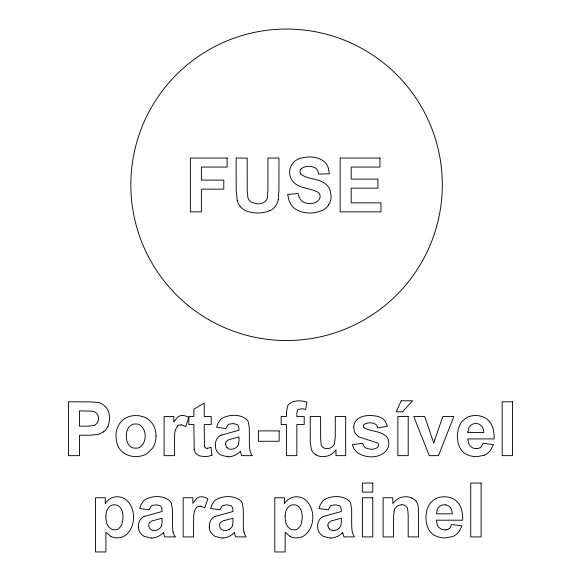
<?xml version="1.0" encoding="UTF-8"?>
<svg xmlns="http://www.w3.org/2000/svg" width="581" height="581" viewBox="0 0 581 581"><rect width="100%" height="100%" fill="white"/><g stroke="black" fill="none" stroke-linecap="round" stroke-linejoin="round"><path stroke-width="0.87" d="M225.631 443.949L225.66 443.412A4.14 4.14 0 0 1 226.387 441.487L228.929 439.635L236.91 437.551A40.372 40.372 0 0 0 238.21 437.181L239.002 436.919L239.002 438.982A55.732 55.732 0 0 1 238.98 440.696L238.617 444.029M327.953 525.209L327.982 524.672A4.14 4.14 0 0 1 328.708 522.747L331.25 520.896L339.231 518.804A40.372 40.372 0 0 0 340.531 518.434L341.33 518.179L341.33 520.242A55.732 55.732 0 0 1 341.301 521.949L340.938 525.282A6.623 6.623 0 0 1 338.563 528.695M278.19 199.559L278.931 189.798L278.967 158.039L267.928 158.039L267.921 189.602L267.463 197.264A7.589 7.589 0 0 1 265.241 201.462L262.656 203.11L258.966 203.822A19.812 19.812 0 0 1 257.318 203.844L251.871 202.522A8.018 8.018 0 0 1 250.847 201.832A8.802 8.802 0 0 1 247.905 197.693L247.223 190.612L247.194 158.039L236.162 158.039L236.198 190.038L237.222 200.489M161.707 525.282L162.07 521.949A55.732 55.732 0 0 0 162.092 520.242L162.092 518.179L161.3 518.434A40.372 40.372 0 0 1 160 518.804L152.019 520.896L149.477 522.747A4.14 4.14 0 0 0 148.751 524.672L148.721 525.209A5.294 5.294 0 0 0 150.072 528.775A6.05 6.05 0 0 0 150.472 529.16A5.2 5.2 0 0 0 153.079 530.453L153.929 530.54A7.981 7.981 0 0 0 158.105 529.502L159.339 528.71A6.623 6.623 0 0 0 161.743 525.297M232.596 525.282L232.959 521.949A55.732 55.732 0 0 0 232.981 520.242L232.988 518.179L232.189 518.434A40.372 40.372 0 0 1 230.889 518.804L222.908 520.896L220.366 522.747A4.14 4.14 0 0 0 219.64 524.672L219.611 525.209A5.294 5.294 0 0 0 220.962 528.775A6.05 6.05 0 0 0 221.361 529.16A5.2 5.2 0 0 0 223.968 530.453L224.818 530.54A7.981 7.981 0 0 0 228.994 529.502M394.267 510.183L393.519 516.858L393.49 536.902L383.126 536.902L383.126 497.779L392.821 497.779L392.821 503.487L395.516 500.546L398.544 498.454A14.3 14.3 0 0 1 401.892 497.198L404.623 496.799A15.462 15.462 0 0 1 411.776 497.975M334.54 443.564L335.259 436.825L335.31 416.526L345.673 416.526L345.673 455.649L335.978 455.649L335.978 449.832A15.564 15.564 0 0 1 323.116 456.63A14.467 14.467 0 0 1 316.079 454.967M328.577 204.94L328.882 204.439A15.977 15.977 0 0 0 331.155 196.305L329.935 189.595A12.826 12.826 0 0 0 329.006 187.765A15.229 15.229 0 0 0 323.109 182.332C316.209 178.236 306.942 179.26 300.784 173.98M300.987 168.998C304.858 165.665 311.155 165.585 315.519 167.974A6.057 6.057 0 0 1 316.354 168.679L317.858 170.945L318.758 174.089L329.456 173.755L327.996 166.914A15.266 15.266 0 0 0 325.331 162.782C318.846 156.093 308.141 155.962 299.716 158.482A18.694 18.694 0 0 0 298.075 159.165L296.099 160.276A13.922 13.922 0 0 0 291.96 164.423A14.409 14.409 0 0 0 289.643 171.671A16.028 16.028 0 0 0 289.737 173.77L289.97 175.288A13.741 13.741 0 0 0 291.568 179.478C297.225 189.304 310.254 187.191 318.693 192.769A4.372 4.372 0 0 1 318.991 193.088A4.909 4.909 0 0 1 320.08 196.037A6.231 6.231 0 0 1 320.08 196.625A5.846 5.846 0 0 1 319.434 198.992C316.282 204.323 308.511 204.461 303.42 202.152A9.165 9.165 0 0 1 302.222 201.382A8.7 8.7 0 0 1 301.161 200.438L299.222 197.489L298.024 193.488L287.66 194.49L289.062 200.634L291.706 205.565A16.776 16.776 0 0 0 294.146 208.187C302.374 214.367 314.539 214.28 323.559 209.814A15.062 15.062 0 0 0 328.585 204.948M177.546 426.084C173.45 430.797 174.975 437.827 174.467 443.543L174.467 455.649L164.103 455.649L164.103 416.526L173.799 416.526L173.799 422.046L177.568 417.194A6.609 6.609 0 0 1 178.287 416.664A7.48 7.48 0 0 1 182.325 415.524A12.31 12.31 0 0 1 188.832 417.514L185.666 426.563L181.86 424.943A5.716 5.716 0 0 0 181.047 424.885M196.61 507.336C192.507 512.05 194.032 519.087 193.524 524.803L193.524 536.902L183.16 536.902L183.16 497.779L192.856 497.779L192.856 503.299L196.625 498.447A6.609 6.609 0 0 1 197.344 497.924A7.48 7.48 0 0 1 201.382 496.777A12.31 12.31 0 0 1 207.889 498.774L204.73 507.823L200.924 506.196A5.716 5.716 0 0 0 200.111 506.138M338.57 528.71L337.343 529.516A7.981 7.981 0 0 1 333.16 530.569L332.31 530.453A5.2 5.2 0 0 1 329.696 529.16A6.05 6.05 0 0 1 329.318 528.768M229.001 529.516L230.229 528.71A6.623 6.623 0 0 0 232.632 525.297M269.954 210.591C262.38 213.852 253.171 213.743 245.574 210.634A16.341 16.341 0 0 1 240.222 206.495M221.143 435.191L239.002 430.23L238.806 427.144L237.782 425.009A3.028 3.028 0 0 0 237.23 424.537L233.301 423.564L229.125 424.174A4.423 4.423 0 0 0 227.963 424.958L225.965 428.56L216.597 427.224L218.078 423.186L220.192 420.012A12.128 12.128 0 0 1 221.949 418.385C229.306 414.289 240.469 413.839 246.976 419.845A8.04 8.04 0 0 1 248.014 421.334A6.369 6.369 0 0 1 248.334 422.038L249.322 428.241L249.372 442.751A73.736 73.736 0 0 0 249.423 445.721L249.801 449.723A13.094 13.094 0 0 0 250.012 450.689A20.996 20.996 0 0 0 252.081 455.627M144.233 516.444L162.092 511.491L161.903 508.397L160.879 506.269A3.028 3.028 0 0 0 160.32 505.797L156.391 504.824L152.215 505.426A4.423 4.423 0 0 0 151.053 506.218L149.056 509.82L139.694 508.477L141.168 504.439L143.282 501.272A12.128 12.128 0 0 1 145.039 499.645C152.396 495.542 163.559 495.099 170.066 501.098A8.04 8.04 0 0 1 171.104 502.594A6.369 6.369 0 0 1 171.424 503.291L172.412 509.501L172.463 524.011A73.736 73.736 0 0 0 172.513 526.974L172.891 530.983A13.094 13.094 0 0 0 173.102 531.949M215.123 516.444L232.988 511.491L232.792 508.397L231.768 506.269A3.028 3.028 0 0 0 231.216 505.797L227.287 504.824L223.104 505.426A4.423 4.423 0 0 0 221.949 506.218L219.945 509.82L210.583 508.477L212.058 504.439L214.171 501.272A12.128 12.128 0 0 1 215.929 499.645C223.286 495.542 234.448 495.099 240.955 501.098A8.04 8.04 0 0 1 241.994 502.594A6.369 6.369 0 0 1 242.313 503.291L243.301 509.501L243.352 524.011A73.736 73.736 0 0 0 243.403 526.974L243.78 530.983A13.094 13.094 0 0 0 243.991 531.949M323.464 516.444L341.33 511.491L341.134 508.397L340.11 506.269A3.028 3.028 0 0 0 339.558 505.797L335.629 504.824L331.446 505.426A4.423 4.423 0 0 0 330.291 506.218L328.287 509.82L318.925 508.477L320.4 504.439L322.513 501.272A12.128 12.128 0 0 1 324.271 499.645C331.628 495.542 342.79 495.099 349.297 501.098A8.04 8.04 0 0 1 350.336 502.594A6.369 6.369 0 0 1 350.655 503.291L351.643 509.501L351.694 524.011A73.736 73.736 0 0 0 351.745 526.974L352.122 530.983A13.094 13.094 0 0 0 352.333 531.949A20.996 20.996 0 0 0 354.403 536.88L344.003 536.902A19.645 19.645 0 0 1 343.734 536.169L342.725 532.908A5.672 5.672 0 0 0 342.645 532.668M484.271 455.192L477.197 456.637A28.556 28.556 0 0 1 473.922 456.543L469.463 455.707L465.679 454.03A15.113 15.113 0 0 1 462.556 451.51L461.241 449.941A18.599 18.599 0 0 1 459.542 447.079L458.104 443.005L457.378 437.391A34.853 34.853 0 0 1 457.436 434L458.336 428.633L460.239 424.094A17.198 17.198 0 0 1 462.476 421.058L465.207 418.632A16.188 16.188 0 0 1 469.927 416.294C474.575 414.979 479.739 415.306 484.133 417.34A16.007 16.007 0 0 1 487.248 419.322C493.066 423.941 494.293 431.937 494.14 438.924L467.727 438.924L468.983 444.276A8.207 8.207 0 0 0 470.283 446.07L471.242 446.942A7.851 7.851 0 0 0 474.212 448.379L475.483 448.583A9.899 9.899 0 0 0 476.689 448.619M93.962 425.372L88.995 426.134L79.503 426.222L79.503 410.84L92.502 411.21A7.618 7.618 0 0 1 96.867 413.592A6.667 6.667 0 0 1 98.385 416.744L98.538 417.768A9.608 9.608 0 0 1 98.559 418.494A7.371 7.371 0 0 1 93.999 425.466M207.206 448.285L209.545 447.82A25.419 25.419 0 0 0 211.085 447.297L211.92 455.148M252.045 455.649L241.681 455.649A19.645 19.645 0 0 1 241.413 454.908L240.403 451.655A5.672 5.672 0 0 0 240.323 451.408A17.408 17.408 0 0 1 228.239 456.862M175.135 536.902L164.772 536.902A19.645 19.645 0 0 1 164.503 536.169L163.493 532.908A5.672 5.672 0 0 0 163.414 532.668M445.634 504.882L444.85 504.809A9.369 9.369 0 0 0 443.601 504.838L442.395 505.042A7.255 7.255 0 0 0 439.599 506.407L439.294 506.661A8.236 8.236 0 0 0 438.43 507.54A7.684 7.684 0 0 0 437.333 509.297L436.476 513.829L452.345 513.829L451.953 510.808L450.965 508.39A7.074 7.074 0 0 0 449.963 507.104L449.077 506.32A7.335 7.335 0 0 0 445.634 504.882M316.108 454.908L315.73 454.691A10.364 10.364 0 0 1 311.423 449.643L310.254 442.7L310.232 416.526L320.596 416.526L320.632 438.212L321.162 444.596A5.621 5.621 0 0 0 323.392 447.69A5.984 5.984 0 0 0 326.173 448.561L326.442 448.605A8.265 8.265 0 0 0 331.722 447.203A7.655 7.655 0 0 0 334.591 443.579M289.963 536.278L285.148 532.24L285.148 551.95L274.784 551.95L274.784 497.779L284.479 497.779L284.479 503.487M110.731 536.278L105.916 532.24L105.916 551.95L95.553 551.95L95.553 497.779L105.248 497.779L105.248 503.487A14.99 14.99 0 0 1 110.267 498.68M204.425 446.419L204.229 424.551L211.252 424.551L211.252 416.526L204.229 416.526L204.229 403.149L193.865 409.169L193.865 416.526L188.847 416.526L188.847 424.551L193.865 424.551L194.192 449.164M215.275 445.7L215.754 448.597A10.509 10.509 0 0 0 217.555 452.083L218.732 453.369A10.974 10.974 0 0 0 221.15 455.097L226.764 456.601A20.219 20.219 0 0 0 228.231 456.651M209.254 526.96L209.734 529.85A10.509 10.509 0 0 0 211.535 533.336L212.719 534.629A10.974 10.974 0 0 0 215.137 536.357L220.744 537.853A20.219 20.219 0 0 0 222.211 537.904M138.365 526.96L138.844 529.85A10.509 10.509 0 0 0 140.646 533.336L141.822 534.629A10.974 10.974 0 0 0 144.248 536.357L149.854 537.853A20.219 20.219 0 0 0 151.321 537.904M300.98 168.998A3.776 3.776 0 0 0 300.086 170.887L300.057 171.134A4.677 4.677 0 0 0 300.036 171.867A3.965 3.965 0 0 0 300.776 173.98M278.321 199.581A15.622 15.622 0 0 1 270.034 210.75M240.294 206.437A15.099 15.099 0 0 1 237.171 200.503M107.812 426.643A13.16 13.16 0 0 0 108.415 425.321L109.569 419.54A26.051 26.051 0 0 0 109.584 417.536L109.155 413.854L107.841 410.041A13.537 13.537 0 0 0 106.483 407.869L104.391 405.618A13.777 13.777 0 0 0 98.755 402.611L90.375 401.863L68.464 401.812L68.464 455.649L79.503 455.649L79.503 435.249L90.759 435.176L97.695 434.479A15.745 15.745 0 0 0 103.258 431.908M107.775 426.621A14.946 14.946 0 0 1 103.316 431.981M177.517 426.047A5.432 5.432 0 0 1 181.047 424.9M207.199 448.227A2.658 2.658 0 0 1 204.316 446.462M211.942 455.206A20.843 20.843 0 0 1 203.851 456.593L198.876 455.7L195.499 453.049A10.291 10.291 0 0 1 194.265 449.157M215.333 445.692A11.039 11.039 0 0 1 221.034 434.987M227.033 447.566A5.2 5.2 0 0 1 225.689 444.066M226.989 447.508A6.05 6.05 0 0 0 227.374 447.9A5.2 5.2 0 0 0 229.989 449.2L230.839 449.287A7.981 7.981 0 0 0 235.014 448.249L236.249 447.457A6.623 6.623 0 0 0 238.653 444.037M484.278 455.206A15.426 15.426 0 0 0 490.495 450.34L493.472 444.61L483.109 443.274L481.344 446.629A5.505 5.505 0 0 1 480.552 447.355A6.798 6.798 0 0 1 476.689 448.583M110.237 498.636A13.581 13.581 0 0 1 117.26 496.784A15.999 15.999 0 0 1 118.909 496.857L120.492 497.111A13.828 13.828 0 0 1 124.174 498.476C136.818 506.153 136.651 528.485 124.102 536.176A13.784 13.784 0 0 1 120.412 537.563L117.18 537.904A12.935 12.935 0 0 1 110.702 536.321M175.171 536.88A20.996 20.996 0 0 1 173.065 531.956M163.377 532.632A17.408 17.408 0 0 1 151.329 538.115M138.431 526.952A11.039 11.039 0 0 1 144.124 516.24M196.581 507.3A5.432 5.432 0 0 1 200.111 506.16M243.955 531.956A20.996 20.996 0 0 0 246.061 536.88L235.661 536.902A19.645 19.645 0 0 1 235.392 536.169L234.383 532.908A5.672 5.672 0 0 0 234.303 532.668M234.266 532.632A17.408 17.408 0 0 1 222.218 538.115M209.32 526.952A11.039 11.039 0 0 1 215.014 516.24M284.458 503.466A14.99 14.99 0 0 1 289.498 498.68A13.581 13.581 0 0 1 296.492 496.784A15.999 15.999 0 0 1 298.14 496.857L299.723 497.111A13.828 13.828 0 0 1 303.405 498.476C316.049 506.153 315.882 528.485 303.333 536.176A13.784 13.784 0 0 1 299.643 537.563L296.412 537.904A12.935 12.935 0 0 1 289.934 536.321M342.608 532.632A17.408 17.408 0 0 1 330.56 538.115M330.553 537.904A20.219 20.219 0 0 1 329.086 537.853L323.479 536.357A10.974 10.974 0 0 1 321.053 534.629L319.877 533.336A10.509 10.509 0 0 1 318.068 529.85L317.596 526.96A11.039 11.039 0 0 1 323.356 516.24M329.304 528.775A5.294 5.294 0 0 1 327.938 525.209M407.47 508.498A5.294 5.294 0 0 1 407.702 509.261L408.182 514.708L408.203 536.902L418.574 536.902L418.574 512.522A56.146 56.146 0 0 0 418.494 509.406L418.073 505.848A11.678 11.678 0 0 0 416.018 501.163M401.899 504.736A5.992 5.992 0 0 1 407.593 508.448M394.165 510.147A7.945 7.945 0 0 1 401.899 504.853M411.74 498.077A10.974 10.974 0 0 1 416.076 501.105M445.249 529.872A9.899 9.899 0 0 1 444.051 529.843L442.78 529.632A7.851 7.851 0 0 1 439.81 528.194L438.851 527.33A8.207 8.207 0 0 1 437.551 525.536L436.295 520.184L462.708 520.184C462.861 513.19 461.634 505.201 455.816 500.575A16.007 16.007 0 0 0 452.701 498.6C448.307 496.566 443.143 496.239 438.495 497.554A16.188 16.188 0 0 0 433.775 499.892L431.044 502.311A17.198 17.198 0 0 0 428.807 505.347L426.904 509.886L426.004 515.26A34.853 34.853 0 0 0 425.946 518.651L426.476 523.387L428.11 528.332A18.599 18.599 0 0 0 429.809 531.201L431.124 532.77A15.113 15.113 0 0 0 434.247 535.283L438.03 536.96L442.482 537.803A28.556 28.556 0 0 0 445.765 537.897L452.839 536.452A15.426 15.426 0 0 0 459.063 531.593L462.04 525.87L451.677 524.527L449.912 527.882A5.505 5.505 0 0 1 449.12 528.616M449.149 528.659A6.798 6.798 0 0 1 445.257 529.843M286.491 412.989L286.484 416.526L281.139 416.526L281.139 424.551L286.484 424.551L286.484 455.649L296.855 455.649L296.855 424.551L304.212 424.551L304.212 416.526L296.855 416.526L296.949 412.176L297.595 410.15A2.23 2.23 0 0 1 297.821 409.859A2.564 2.564 0 0 1 298.227 409.511L301.009 408.835A20.313 20.313 0 0 1 305.715 409.431L306.884 402.146A27.91 27.91 0 0 0 298.358 400.803L293.216 401.522L289.236 403.831A7.35 7.35 0 0 0 287.384 406.577L286.491 412.989M467.916 432.061L467.908 432.576L483.777 432.576L483.385 429.555L482.397 427.129A7.074 7.074 0 0 0 481.395 425.844L480.516 425.067A7.335 7.335 0 0 0 477.066 423.622L476.282 423.556A9.369 9.369 0 0 0 475.033 423.585L473.827 423.781A7.255 7.255 0 0 0 471.031 425.147L470.726 425.408A8.236 8.236 0 0 0 469.862 426.287A7.684 7.684 0 0 0 468.765 428.044L467.916 432.061M105.924 515.957C105.786 520.612 106.57 526.241 110.942 528.863A7.19 7.19 0 0 0 113.389 529.77L116.018 529.778A6.878 6.878 0 0 0 118.691 528.725L121.647 525.202L122.932 518.84A34.671 34.671 0 0 0 122.961 516.436C122.925 512.478 121.872 507.917 118.212 505.768A6.936 6.936 0 0 0 115.851 504.911L114.994 504.816A8.671 8.671 0 0 0 113.644 504.845L112.772 504.991A7.313 7.313 0 0 0 110.39 505.971C107.064 508.077 105.967 512.239 105.924 515.957M126.324 435.358C126.113 439.686 127.275 444.668 131.226 447.058A8.09 8.09 0 0 0 133.79 448.096L137.603 448.096A8.047 8.047 0 0 0 140.159 447.065C146.79 442.308 146.855 430.412 140.544 425.365A8.09 8.09 0 0 0 137.603 424.072L134.255 423.992A8.134 8.134 0 0 0 131.226 425.103C127.74 427.224 126.346 431.465 126.324 435.358M285.162 515.957C285.017 520.612 285.801 526.241 290.173 528.863A7.19 7.19 0 0 0 292.621 529.77L295.25 529.778A6.878 6.878 0 0 0 297.93 528.725L300.885 525.202L302.164 518.84A34.671 34.671 0 0 0 302.193 516.436C302.156 512.478 301.111 507.917 297.443 505.768A6.936 6.936 0 0 0 295.083 504.911L294.226 504.816A8.671 8.671 0 0 0 292.875 504.845L292.003 504.991A7.313 7.313 0 0 0 289.628 505.971C286.295 508.077 285.198 512.239 285.162 515.957M156.078 435.975L155.723 440.245L154.655 444.138A19.267 19.267 0 0 1 152.316 448.467L147.356 453.347A18.258 18.258 0 0 1 143.049 455.526L138.162 456.557A24.075 24.075 0 0 1 135.38 456.637A22.608 22.608 0 0 1 125.852 454.204L124.675 453.558A16.704 16.704 0 0 1 118.793 447.617A18.134 18.134 0 0 1 117.885 445.816L116.432 441.066L115.946 435.532A21.758 21.758 0 0 1 118.495 425.495L119.141 424.312A17.51 17.51 0 0 1 125.627 418.059A20.894 20.894 0 0 1 134.567 415.582L139.171 415.72L144.001 416.969A18.193 18.193 0 0 1 148.213 419.351L149.724 420.615A20.538 20.538 0 0 1 151.757 422.815L152.353 423.6A19.013 19.013 0 0 1 154.669 427.885L155.723 431.741L156.078 435.975M353.713 426.991L354.352 431.538A9.572 9.572 0 0 0 355.514 433.753L357.78 436.091A9.913 9.913 0 0 0 359.327 437.079L377.708 442.998A2.89 2.89 0 0 1 378.434 444.835A4.205 4.205 0 0 1 378.42 445.409L378.398 445.62A3.326 3.326 0 0 1 377.41 447.523L375.29 448.706L372.029 449.273A19.035 19.035 0 0 1 370.613 449.287L365.943 448.118A6.122 6.122 0 0 1 365.413 447.762A6.689 6.689 0 0 1 363.575 445.583L362.726 443.274L352.362 444.61L353.277 447.247A14.67 14.67 0 0 0 356.807 452.112C365.347 458.852 381.121 458.903 387.389 449.062A11.235 11.235 0 0 0 388.653 445.424L388.791 444.116A13.915 13.915 0 0 0 388.762 442.235L387.999 439.025A8.78 8.78 0 0 0 386.336 436.425C380.286 430.681 370.976 431.741 364.076 427.776A2.288 2.288 0 0 1 363.386 426.316A2.687 2.687 0 0 1 363.401 426.011A2.469 2.469 0 0 1 364.171 424.362C367.395 422.343 372.094 422.256 375.406 424.166A6.268 6.268 0 0 1 377.483 427.028L377.773 427.892L387.476 426.222L385.392 421.574A12.629 12.629 0 0 0 382.102 418.218L377.89 416.374L372.109 415.56A42.871 42.871 0 0 0 369.124 415.531C363.938 415.568 358.07 417.093 355.267 421.857A10.509 10.509 0 0 0 353.952 425.161L353.713 426.991M434.791 439.802L433.782 443.158L424.755 416.526L413.723 416.526L429.294 455.649L438.495 455.649L453.848 416.526L442.816 416.526L434.791 439.802M401.18 400.803L396.169 411.842L402.517 411.842L412.554 400.803L401.18 400.803M227.135 158.039L190.35 158.039L190.35 211.876L201.382 211.876L201.382 189.137L223.787 189.137L223.787 180.11L201.382 180.11L201.382 167.067L227.135 167.067L227.135 158.039M379.952 158.039L340.154 158.039L340.154 211.876L380.954 211.876L380.954 202.849L351.193 202.849L351.193 188.135L377.94 188.135L377.94 179.108L351.193 179.108L351.193 167.067L379.952 167.067L379.952 158.039M512.536 401.812L502.166 401.812L502.166 455.649L512.536 455.649L512.536 401.812M408.203 416.526L397.84 416.526L397.84 455.649L408.203 455.649L408.203 416.526M279.134 430.899L258.4 430.899L258.4 441.269L279.134 441.269L279.134 430.899M372.762 483.065L362.391 483.065L362.391 492.092L372.762 492.092L372.762 483.065M481.104 483.065L470.733 483.065L470.733 536.902L481.104 536.902L481.104 483.065M372.762 497.779L362.391 497.779L362.391 536.902L372.762 536.902L372.762 497.779M208.702 319.666A155.744 155.744 0 0 0 442.315 184.794A155.744 155.744 0 0 0 208.702 49.915A155.744 155.744 0 0 0 208.702 319.666"/></g></svg>
